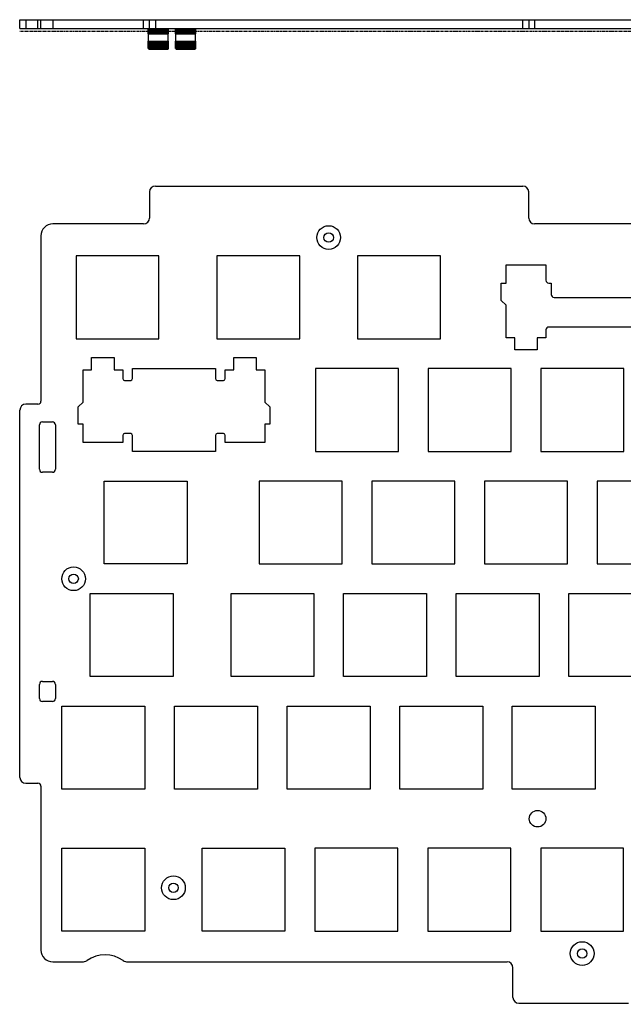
# Model space of a CAD drawing. Header units: inches. Extents: x -570 to -202, y 756 to 1133.
# Drawn here: x -570 to -467.9, y 755.7 to 921.8 of the extents above; entities that cross this region are included whole.
import ezdxf

# ---------------------------------------------------------------- set-up
doc = ezdxf.new("R2010")
doc.units = ezdxf.units.IN
doc.header["$LTSCALE"] = 1.21
doc.header["$MEASUREMENT"] = 0
doc.linetypes.add('CENTER', pattern=[0.6, 0.375, -0.075, 0.075, -0.075])
doc.layers.get('0').update_dxf_attribs({"linetype": 'CONTINUOUS'})

msp = doc.modelspace()

# ---------------------------------------------------------------- linework, layer by layer
at = {"color": 7, "linetype": 'Continuous'}
for p, q in [((-569.948, 920.279), (-569.948, 921.779)), ((-569.948, 921.779), (-251.268, 921.779)), ((-568.948, 921.779), (-568.948, 920.279)), ((-566.898, 920.279), (-566.898, 921.779)), ((-566.398, 920.279), (-566.398, 921.779)), ((-564.398, 921.779), (-564.398, 920.279)), ((-549.083, 920.279), (-549.083, 921.779)), ((-548.083, 920.279), (-548.083, 921.779)), ((-547.083, 921.779), (-547.083, 920.279)), ((-485.083, 920.279), (-485.083, 921.779)), ((-484.083, 921.779), (-484.083, 920.279)), ((-483.083, 921.779), (-483.083, 920.279)), ((-569.948, 920.279), (-251.268, 920.279)), ((-548.314, 919.379), (-548.314, 920.279)), ((-548.278, 919.379), (-548.278, 920.279)), ((-548.223, 916.929), (-548.223, 920.279)), ((-548.21, 920.279), (-548.21, 919.379)), ((-548.15, 919.379), (-548.15, 920.279)), ((-548.134, 920.279), (-548.134, 919.379)), ((-548.06, 919.379), (-548.06, 920.279)), ((-548.04, 920.279), (-548.04, 919.379)), ((-547.954, 919.379), (-547.954, 920.279)), ((-547.931, 920.279), (-547.931, 919.379)), ((-547.833, 919.379), (-547.833, 920.279)), ((-547.807, 920.279), (-547.807, 919.379)), ((-547.698, 919.379), (-547.698, 920.279)), ((-547.67, 920.279), (-547.67, 919.379)), ((-547.551, 919.379), (-547.551, 920.279)), ((-547.521, 920.279), (-547.521, 919.379)), ((-547.393, 919.379), (-547.393, 920.279)), ((-547.361, 920.279), (-547.361, 919.379)), ((-547.227, 919.379), (-547.227, 920.279)), ((-547.193, 920.279), (-547.193, 919.379)), ((-547.053, 919.379), (-547.053, 920.279)), ((-547.018, 920.279), (-547.018, 919.379)), ((-546.874, 919.379), (-546.874, 920.279)), ((-546.839, 920.279), (-546.839, 919.379)), ((-546.692, 919.379), (-546.692, 920.279)), ((-546.656, 920.279), (-546.656, 919.379)), ((-546.509, 919.379), (-546.509, 920.279)), ((-546.473, 920.279), (-546.473, 919.379)), ((-546.327, 919.379), (-546.327, 920.279)), ((-546.291, 920.279), (-546.291, 919.379)), ((-546.147, 919.379), (-546.147, 920.279)), ((-546.112, 920.279), (-546.112, 919.379)), ((-545.973, 919.379), (-545.973, 920.279)), ((-545.939, 920.279), (-545.939, 919.379)), ((-545.804, 919.379), (-545.804, 920.279)), ((-545.772, 920.279), (-545.772, 919.379)), ((-545.645, 919.379), (-545.645, 920.279)), ((-545.614, 920.279), (-545.614, 919.379)), ((-545.496, 919.379), (-545.496, 920.279)), ((-545.467, 920.279), (-545.467, 919.379)), ((-545.358, 919.379), (-545.358, 920.279)), ((-545.333, 920.279), (-545.333, 919.379)), ((-545.234, 919.379), (-545.234, 920.279)), ((-545.211, 920.279), (-545.211, 919.379)), ((-545.125, 919.379), (-545.125, 920.279)), ((-545.105, 920.279), (-545.105, 919.379)), ((-545.032, 919.379), (-545.032, 920.279)), ((-545.015, 920.279), (-545.015, 919.379)), ((-544.956, 919.379), (-544.956, 920.279)), ((-544.943, 916.929), (-544.943, 920.279)), ((-544.897, 919.379), (-544.897, 920.279)), ((-544.857, 919.379), (-544.857, 920.279)), ((-543.709, 919.379), (-543.709, 920.279)), ((-543.673, 919.379), (-543.673, 920.279)), ((-543.618, 916.929), (-543.618, 920.279)), ((-543.605, 920.279), (-543.605, 919.379)), ((-543.545, 919.379), (-543.545, 920.279)), ((-543.529, 920.279), (-543.529, 919.379)), ((-543.455, 919.379), (-543.455, 920.279)), ((-543.435, 920.279), (-543.435, 919.379)), ((-543.349, 919.379), (-543.349, 920.279)), ((-543.326, 920.279), (-543.326, 919.379)), ((-543.228, 919.379), (-543.228, 920.279)), ((-543.202, 920.279), (-543.202, 919.379)), ((-543.093, 919.379), (-543.093, 920.279)), ((-543.065, 920.279), (-543.065, 919.379)), ((-542.946, 919.379), (-542.946, 920.279)), ((-542.916, 920.279), (-542.916, 919.379)), ((-542.788, 919.379), (-542.788, 920.279)), ((-542.756, 920.279), (-542.756, 919.379)), ((-542.622, 919.379), (-542.622, 920.279)), ((-542.588, 920.279), (-542.588, 919.379)), ((-542.448, 919.379), (-542.448, 920.279)), ((-542.413, 920.279), (-542.413, 919.379)), ((-542.269, 919.379), (-542.269, 920.279)), ((-542.234, 920.279), (-542.234, 919.379)), ((-542.087, 919.379), (-542.087, 920.279)), ((-542.051, 920.279), (-542.051, 919.379)), ((-541.904, 919.379), (-541.904, 920.279)), ((-541.868, 920.279), (-541.868, 919.379)), ((-541.722, 919.379), (-541.722, 920.279)), ((-541.686, 920.279), (-541.686, 919.379)), ((-541.542, 919.379), (-541.542, 920.279)), ((-541.507, 920.279), (-541.507, 919.379)), ((-541.368, 919.379), (-541.368, 920.279)), ((-541.334, 920.279), (-541.334, 919.379)), ((-541.199, 919.379), (-541.199, 920.279)), ((-541.167, 920.279), (-541.167, 919.379)), ((-541.04, 919.379), (-541.04, 920.279)), ((-541.009, 920.279), (-541.009, 919.379)), ((-540.891, 919.379), (-540.891, 920.279)), ((-540.862, 920.279), (-540.862, 919.379)), ((-540.753, 919.379), (-540.753, 920.279)), ((-540.728, 920.279), (-540.728, 919.379)), ((-540.629, 919.379), (-540.629, 920.279)), ((-540.606, 920.279), (-540.606, 919.379)), ((-540.52, 919.379), (-540.52, 920.279)), ((-540.5, 920.279), (-540.5, 919.379)), ((-540.427, 919.379), (-540.427, 920.279)), ((-540.41, 920.279), (-540.41, 919.379)), ((-540.351, 919.379), (-540.351, 920.279)), ((-540.338, 916.929), (-540.338, 920.279)), ((-540.292, 919.379), (-540.292, 920.279)), ((-540.252, 919.379), (-540.252, 920.279)), ((-548.314, 919.379), (-548.308, 919.379)), ((-548.278, 919.379), (-544.897, 919.379)), ((-544.857, 919.379), (-544.852, 919.379)), ((-543.709, 919.379), (-543.703, 919.379)), ((-543.663, 919.379), (-543.482, 919.379)), ((-543.455, 919.379), (-540.292, 919.379)), ((-540.252, 919.379), (-540.247, 919.379)), ((-548.314, 916.929), (-548.314, 918.179)), ((-548.308, 918.179), (-548.314, 918.179)), ((-548.314, 916.929), (-548.308, 916.929)), ((-548.278, 916.929), (-548.278, 918.179)), ((-548.278, 918.179), (-545.015, 918.179)), ((-548.278, 916.929), (-548.268, 916.929)), ((-548.223, 916.929), (-548.21, 916.929)), ((-548.183, 916.779), (-548.217, 916.813)), ((-548.21, 918.179), (-548.21, 916.929)), ((-548.183, 916.779), (-544.983, 916.779)), ((-548.15, 916.929), (-548.15, 918.179)), ((-548.15, 916.929), (-548.134, 916.929)), ((-548.134, 918.179), (-548.134, 916.929)), ((-548.06, 916.929), (-548.06, 918.179)), ((-548.06, 916.929), (-548.04, 916.929)), ((-548.04, 918.179), (-548.04, 916.929)), ((-547.954, 916.929), (-547.954, 918.179)), ((-547.954, 916.929), (-547.931, 916.929)), ((-547.931, 918.179), (-547.931, 916.929)), ((-547.833, 916.929), (-547.833, 918.179)), ((-547.833, 916.929), (-547.807, 916.929)), ((-547.831, 916.904), (-547.833, 916.929)), ((-547.807, 918.179), (-547.807, 916.929)), ((-547.704, 916.854), (-547.698, 918.179)), ((-547.7, 916.904), (-547.698, 916.929)), ((-547.698, 916.929), (-547.67, 916.929)), ((-547.67, 918.179), (-547.67, 916.929)), ((-547.567, 916.929), (-547.567, 916.854)), ((-547.551, 916.929), (-547.551, 918.179)), ((-547.551, 916.929), (-547.521, 916.929)), ((-547.521, 918.179), (-547.521, 916.929)), ((-547.393, 916.929), (-547.393, 918.179)), ((-547.393, 916.929), (-547.361, 916.929)), ((-547.361, 918.179), (-547.361, 916.929)), ((-547.227, 916.929), (-547.227, 918.179)), ((-547.227, 916.929), (-547.193, 916.929)), ((-547.193, 918.179), (-547.193, 916.929)), ((-547.053, 916.929), (-547.053, 918.179)), ((-547.053, 916.929), (-547.018, 916.929)), ((-547.018, 918.179), (-547.018, 916.929)), ((-546.874, 916.929), (-546.874, 918.179)), ((-546.874, 916.929), (-546.839, 916.929)), ((-546.839, 918.179), (-546.839, 916.929)), ((-546.692, 916.929), (-546.692, 918.179)), ((-546.692, 916.929), (-546.656, 916.929)), ((-546.656, 918.179), (-546.656, 916.929)), ((-546.509, 916.929), (-546.509, 918.179)), ((-546.509, 916.929), (-546.473, 916.929)), ((-546.473, 918.179), (-546.473, 916.929)), ((-546.327, 916.929), (-546.327, 918.179)), ((-546.327, 916.929), (-546.291, 916.929)), ((-546.291, 918.179), (-546.291, 916.929)), ((-546.147, 916.929), (-546.147, 918.179)), ((-546.147, 916.929), (-546.112, 916.929)), ((-546.112, 918.179), (-546.112, 916.929)), ((-545.973, 916.929), (-545.973, 918.179)), ((-545.973, 916.929), (-545.939, 916.929)), ((-545.939, 918.179), (-545.939, 916.929)), ((-545.804, 916.929), (-545.804, 918.179)), ((-545.804, 916.929), (-545.772, 916.929)), ((-545.772, 918.179), (-545.772, 916.929)), ((-545.645, 916.929), (-545.645, 918.179)), ((-545.645, 916.929), (-545.614, 916.929)), ((-545.614, 918.179), (-545.614, 916.929)), ((-545.598, 916.929), (-545.598, 916.854)), ((-545.496, 916.929), (-545.496, 918.179)), ((-545.496, 916.929), (-545.467, 916.929)), ((-545.467, 918.179), (-545.462, 916.854)), ((-545.467, 916.929), (-545.464, 916.879)), ((-545.464, 916.879), (-545.462, 916.854)), ((-545.358, 916.929), (-545.358, 918.179)), ((-545.358, 916.929), (-545.333, 916.929)), ((-545.336, 916.879), (-545.338, 916.854)), ((-545.333, 916.929), (-545.336, 916.879)), ((-545.333, 918.179), (-545.333, 916.929)), ((-545.234, 916.929), (-545.234, 918.179)), ((-545.234, 916.929), (-545.211, 916.929)), ((-545.211, 918.179), (-545.211, 916.929)), ((-545.125, 916.929), (-545.125, 918.179)), ((-545.125, 916.929), (-545.105, 916.929)), ((-545.105, 918.179), (-545.105, 916.929)), ((-545.032, 916.929), (-545.032, 918.179)), ((-545.032, 916.929), (-545.015, 916.929)), ((-545.015, 918.179), (-545.015, 916.929)), ((-544.999, 918.179), (-544.897, 918.179)), ((-544.983, 916.779), (-544.949, 916.813)), ((-544.956, 916.929), (-544.956, 918.179)), ((-544.956, 916.929), (-544.943, 916.929)), ((-544.897, 916.929), (-544.897, 918.179)), ((-544.897, 916.929), (-544.888, 916.929)), ((-544.857, 916.929), (-544.857, 918.179)), ((-544.852, 918.179), (-544.857, 918.179)), ((-544.857, 916.929), (-544.852, 916.929)), ((-543.709, 916.929), (-543.709, 918.179)), ((-543.703, 918.179), (-543.709, 918.179)), ((-543.709, 916.929), (-543.703, 916.929)), ((-543.673, 916.929), (-543.673, 918.179)), ((-543.673, 918.179), (-540.292, 918.179)), ((-543.673, 916.929), (-543.663, 916.929)), ((-543.618, 916.929), (-543.605, 916.929)), ((-543.578, 916.779), (-543.612, 916.813)), ((-543.605, 918.179), (-543.605, 916.929)), ((-543.578, 916.779), (-540.378, 916.779)), ((-543.545, 916.929), (-543.545, 918.179)), ((-543.545, 916.929), (-543.529, 916.929)), ((-543.529, 918.179), (-543.529, 916.929)), ((-543.455, 916.929), (-543.455, 918.179)), ((-543.455, 916.929), (-543.435, 916.929)), ((-543.435, 918.179), (-543.435, 916.929)), ((-543.349, 916.929), (-543.349, 918.179)), ((-543.349, 916.929), (-543.326, 916.929)), ((-543.326, 918.179), (-543.326, 916.929)), ((-543.228, 916.929), (-543.228, 918.179)), ((-543.228, 916.929), (-543.202, 916.929)), ((-543.226, 916.904), (-543.228, 916.929)), ((-543.202, 918.179), (-543.202, 916.929)), ((-543.099, 916.854), (-543.093, 918.179)), ((-543.095, 916.904), (-543.093, 916.929)), ((-543.093, 916.929), (-543.065, 916.929)), ((-543.065, 918.179), (-543.065, 916.929)), ((-542.962, 916.929), (-542.962, 916.854)), ((-542.946, 916.929), (-542.946, 918.179)), ((-542.946, 916.929), (-542.916, 916.929)), ((-542.916, 918.179), (-542.916, 916.929)), ((-542.788, 916.929), (-542.788, 918.179)), ((-542.788, 916.929), (-542.756, 916.929)), ((-542.756, 918.179), (-542.756, 916.929)), ((-542.622, 916.929), (-542.622, 918.179)), ((-542.622, 916.929), (-542.588, 916.929)), ((-542.588, 918.179), (-542.588, 916.929)), ((-542.448, 916.929), (-542.448, 918.179)), ((-542.448, 916.929), (-542.413, 916.929)), ((-542.413, 918.179), (-542.413, 916.929)), ((-542.269, 916.929), (-542.269, 918.179)), ((-542.269, 916.929), (-542.234, 916.929)), ((-542.234, 918.179), (-542.234, 916.929)), ((-542.087, 916.929), (-542.087, 918.179)), ((-542.087, 916.929), (-542.051, 916.929)), ((-542.051, 918.179), (-542.051, 916.929)), ((-541.904, 916.929), (-541.904, 918.179)), ((-541.904, 916.929), (-541.868, 916.929)), ((-541.868, 918.179), (-541.868, 916.929)), ((-541.722, 916.929), (-541.722, 918.179)), ((-541.722, 916.929), (-541.686, 916.929)), ((-541.686, 918.179), (-541.686, 916.929)), ((-541.542, 916.929), (-541.542, 918.179)), ((-541.542, 916.929), (-541.507, 916.929)), ((-541.507, 918.179), (-541.507, 916.929)), ((-541.368, 916.929), (-541.368, 918.179)), ((-541.368, 916.929), (-541.334, 916.929)), ((-541.334, 918.179), (-541.334, 916.929)), ((-541.199, 916.929), (-541.199, 918.179)), ((-541.199, 916.929), (-541.167, 916.929)), ((-541.167, 918.179), (-541.167, 916.929)), ((-541.04, 916.929), (-541.04, 918.179)), ((-541.04, 916.929), (-541.009, 916.929)), ((-541.009, 918.179), (-541.009, 916.929)), ((-540.993, 916.929), (-540.993, 916.854)), ((-540.891, 916.929), (-540.891, 918.179)), ((-540.891, 916.929), (-540.862, 916.929)), ((-540.862, 918.179), (-540.857, 916.854)), ((-540.862, 916.929), (-540.859, 916.879)), ((-540.859, 916.879), (-540.857, 916.854)), ((-540.753, 916.929), (-540.753, 918.179)), ((-540.753, 916.929), (-540.728, 916.929)), ((-540.731, 916.879), (-540.733, 916.854)), ((-540.728, 916.929), (-540.731, 916.879)), ((-540.728, 918.179), (-540.728, 916.929)), ((-540.629, 916.929), (-540.629, 918.179)), ((-540.629, 916.929), (-540.606, 916.929)), ((-540.606, 918.179), (-540.606, 916.929)), ((-540.52, 916.929), (-540.52, 918.179)), ((-540.52, 916.929), (-540.5, 916.929)), ((-540.5, 918.179), (-540.5, 916.929)), ((-540.427, 916.929), (-540.427, 918.179)), ((-540.427, 916.929), (-540.41, 916.929)), ((-540.41, 918.179), (-540.41, 916.929)), ((-540.378, 916.779), (-540.344, 916.813)), ((-540.351, 916.929), (-540.351, 918.179)), ((-540.351, 916.929), (-540.338, 916.929)), ((-540.292, 916.929), (-540.292, 918.179)), ((-540.292, 916.929), (-540.283, 916.929)), ((-540.252, 916.929), (-540.252, 918.179)), ((-540.247, 918.179), (-540.252, 918.179)), ((-540.252, 916.929), (-540.247, 916.929)), ((-547.083, 893.695), (-485.083, 893.695)), ((-548.083, 892.695), (-548.083, 888.295)), ((-484.083, 888.295), (-484.083, 892.695)), ((-549.083, 887.295), (-564.398, 887.295)), ((-443.583, 887.295), (-483.083, 887.295)), ((-566.398, 885.295), (-566.398, 857.373)), ((-560.478, 881.895), (-560.478, 867.895)), ((-546.478, 881.895), (-560.478, 881.895)), ((-546.478, 867.895), (-546.478, 881.895)), ((-536.713, 881.895), (-536.713, 867.895)), ((-522.713, 881.895), (-536.713, 881.895)), ((-522.713, 867.895), (-522.713, 881.895)), ((-512.948, 881.895), (-512.948, 867.895)), ((-498.948, 881.895), (-512.948, 881.895)), ((-498.948, 867.895), (-498.948, 881.895)), ((-487.893, 877.295), (-487.893, 880.395)), ((-487.893, 880.395), (-481.193, 880.395)), ((-481.193, 880.395), (-481.193, 877.795)), ((-488.718, 874.395), (-488.718, 877.295)), ((-488.718, 877.295), (-487.893, 877.295)), ((-480.693, 877.295), (-480.293, 877.295)), ((-480.293, 877.295), (-480.293, 875.395)), ((-488.718, 874.395), (-487.893, 873.57)), ((-487.893, 868.095), (-487.893, 873.57)), ((-479.793, 874.895), (-442.043, 874.895)), ((-481.193, 869.395), (-481.193, 868.095)), ((-442.043, 869.895), (-480.693, 869.895)), ((-560.478, 867.895), (-546.478, 867.895)), ((-536.713, 867.895), (-522.713, 867.895)), ((-512.948, 867.895), (-498.948, 867.895)), ((-486.443, 868.095), (-487.893, 868.095)), ((-486.443, 866.045), (-486.443, 868.095)), ((-482.643, 868.095), (-482.643, 866.045)), ((-481.193, 868.095), (-482.643, 868.095)), ((-482.643, 866.045), (-486.443, 866.045)), ((-557.848, 862.695), (-557.848, 864.745)), ((-557.848, 864.745), (-554.048, 864.745)), ((-554.048, 864.745), (-554.048, 862.695)), ((-533.848, 862.695), (-533.848, 864.745)), ((-533.848, 864.745), (-530.048, 864.745)), ((-530.048, 864.745), (-530.048, 862.695)), ((-559.298, 857.22), (-559.298, 862.695)), ((-559.298, 862.695), (-557.848, 862.695)), ((-554.048, 862.695), (-552.598, 862.695)), ((-552.598, 862.695), (-552.598, 861.195)), ((-550.948, 861.195), (-550.948, 862.895)), ((-550.948, 862.895), (-536.948, 862.895)), ((-536.948, 862.895), (-536.948, 861.195)), ((-535.298, 861.195), (-535.298, 862.695)), ((-535.298, 862.695), (-533.848, 862.695)), ((-530.048, 862.695), (-528.598, 862.695)), ((-528.598, 862.695), (-528.598, 857.22)), ((-520.043, 862.895), (-520.043, 848.895)), ((-506.043, 862.895), (-520.043, 862.895)), ((-506.043, 848.895), (-506.043, 862.895)), ((-501.043, 862.895), (-501.043, 848.895)), ((-487.043, 862.895), (-501.043, 862.895)), ((-487.043, 848.895), (-487.043, 862.895)), ((-482.043, 862.895), (-482.043, 848.895)), ((-468.043, 862.895), (-482.043, 862.895)), ((-468.043, 848.895), (-468.043, 862.895)), ((-552.298, 860.895), (-551.248, 860.895)), ((-536.648, 860.895), (-535.598, 860.895)), ((-566.898, 856.873), (-568.948, 856.873)), ((-559.298, 857.22), (-560.123, 856.395)), ((-527.773, 856.395), (-528.598, 857.22)), ((-569.948, 793.873), (-569.948, 855.873)), ((-560.123, 853.495), (-560.123, 856.395)), ((-527.773, 856.395), (-527.773, 853.495)), ((-566.148, 853.873), (-564.448, 853.873)), ((-566.648, 845.873), (-566.648, 853.373)), ((-563.948, 853.373), (-563.948, 845.873)), ((-559.298, 853.495), (-560.123, 853.495)), ((-559.298, 850.395), (-559.298, 853.495)), ((-551.248, 851.895), (-552.298, 851.895)), ((-535.598, 851.895), (-536.648, 851.895)), ((-528.598, 853.495), (-528.598, 850.395)), ((-527.773, 853.495), (-528.598, 853.495)), ((-552.598, 850.395), (-559.298, 850.395)), ((-552.598, 851.595), (-552.598, 850.395)), ((-550.948, 848.895), (-550.948, 851.595)), ((-536.948, 851.595), (-536.948, 848.895)), ((-535.298, 850.395), (-535.298, 851.595)), ((-528.598, 850.395), (-535.298, 850.395)), ((-536.948, 848.895), (-550.948, 848.895)), ((-520.043, 848.895), (-506.043, 848.895)), ((-501.043, 848.895), (-487.043, 848.895)), ((-482.043, 848.895), (-468.043, 848.895)), ((-564.448, 845.373), (-566.148, 845.373)), ((-555.703, 829.895), (-555.703, 843.895)), ((-555.703, 843.895), (-541.703, 843.895)), ((-541.703, 843.895), (-541.703, 829.895)), ((-529.553, 843.895), (-529.553, 829.895)), ((-515.553, 843.895), (-529.553, 843.895)), ((-515.553, 829.895), (-515.553, 843.895)), ((-510.553, 843.895), (-510.553, 829.895)), ((-496.553, 843.895), (-510.553, 843.895)), ((-496.553, 829.895), (-496.553, 843.895)), ((-491.553, 843.895), (-491.553, 829.895)), ((-477.553, 843.895), (-491.553, 843.895)), ((-477.553, 829.895), (-477.553, 843.895)), ((-472.553, 843.895), (-472.553, 829.895)), ((-458.553, 843.895), (-472.553, 843.895)), ((-541.703, 829.895), (-555.703, 829.895)), ((-529.553, 829.895), (-515.553, 829.895)), ((-510.553, 829.895), (-496.553, 829.895)), ((-491.553, 829.895), (-477.553, 829.895)), ((-472.553, 829.895), (-458.553, 829.895)), ((-558.083, 810.895), (-558.083, 824.895)), ((-558.083, 824.895), (-544.083, 824.895)), ((-544.083, 824.895), (-544.083, 810.895)), ((-534.318, 810.895), (-534.318, 824.895)), ((-534.318, 824.895), (-520.318, 824.895)), ((-520.318, 824.895), (-520.318, 810.895)), ((-515.318, 810.895), (-515.318, 824.895)), ((-515.318, 824.895), (-501.318, 824.895)), ((-501.318, 824.895), (-501.318, 810.895)), ((-496.318, 810.895), (-496.318, 824.895)), ((-496.318, 824.895), (-482.318, 824.895)), ((-482.318, 824.895), (-482.318, 810.895)), ((-477.318, 810.895), (-477.318, 824.895)), ((-477.318, 824.895), (-463.318, 824.895)), ((-544.083, 810.895), (-558.083, 810.895)), ((-520.318, 810.895), (-534.318, 810.895)), ((-501.318, 810.895), (-515.318, 810.895)), ((-482.318, 810.895), (-496.318, 810.895)), ((-463.318, 810.895), (-477.318, 810.895)), ((-566.648, 807.173), (-566.648, 809.573)), ((-566.148, 810.073), (-564.448, 810.073)), ((-563.948, 809.573), (-563.948, 807.173)), ((-564.448, 806.673), (-566.148, 806.673)), ((-562.848, 791.895), (-562.848, 805.895)), ((-562.848, 805.895), (-548.848, 805.895)), ((-548.848, 805.895), (-548.848, 791.895)), ((-543.848, 791.895), (-543.848, 805.895)), ((-543.848, 805.895), (-529.848, 805.895)), ((-529.848, 805.895), (-529.848, 791.895)), ((-524.848, 791.895), (-524.848, 805.895)), ((-524.848, 805.895), (-510.848, 805.895)), ((-510.848, 805.895), (-510.848, 791.895)), ((-505.848, 791.895), (-505.848, 805.895)), ((-505.848, 805.895), (-491.848, 805.895)), ((-491.848, 805.895), (-491.848, 791.895)), ((-486.848, 791.895), (-486.848, 805.895)), ((-486.848, 805.895), (-472.848, 805.895)), ((-472.848, 805.895), (-472.848, 791.895)), ((-568.948, 792.873), (-566.898, 792.873)), ((-566.398, 792.373), (-566.398, 764.728)), ((-548.848, 791.895), (-562.848, 791.895)), ((-529.848, 791.895), (-543.848, 791.895)), ((-510.848, 791.895), (-524.848, 791.895)), ((-491.848, 791.895), (-505.848, 791.895)), ((-472.848, 791.895), (-486.848, 791.895)), ((-562.848, 767.895), (-562.848, 781.895)), ((-562.848, 781.895), (-548.848, 781.895)), ((-548.848, 781.895), (-548.848, 767.895)), ((-539.21, 767.895), (-539.21, 781.895)), ((-539.21, 781.895), (-525.21, 781.895)), ((-525.21, 781.895), (-525.21, 767.895)), ((-520.16, 781.895), (-520.16, 767.895)), ((-506.16, 781.895), (-520.16, 781.895)), ((-506.16, 767.895), (-506.16, 781.895)), ((-501.11, 781.895), (-501.11, 767.895)), ((-487.11, 781.895), (-501.11, 781.895)), ((-487.11, 767.895), (-487.11, 781.895)), ((-482.06, 781.895), (-482.06, 767.895)), ((-468.06, 781.895), (-482.06, 781.895)), ((-468.06, 767.895), (-468.06, 781.895)), ((-548.848, 767.895), (-562.848, 767.895)), ((-525.21, 767.895), (-539.21, 767.895)), ((-520.16, 767.895), (-506.16, 767.895)), ((-501.11, 767.895), (-487.11, 767.895)), ((-482.06, 767.895), (-468.06, 767.895)), ((-564.398, 762.728), (-559.453, 762.728)), ((-551.713, 762.728), (-487.733, 762.728)), ((-486.733, 756.728), (-486.733, 761.728)), ((-485.733, 755.728), (-467.233, 755.728))]:
    msp.add_line(p, q, dxfattribs=at)
at = {"color": 1, "linetype": 'CENTER'}
msp.add_line((-251.268, 919.779), (-569.986, 919.779), dxfattribs=at)
at = {"color": 7, "linetype": 'Continuous'}
for centre, radius in [((-517.838, 884.995), 2), ((-517.838, 884.995), 0.8), ((-560.883, 827.395), 2), ((-560.883, 827.395), 0.8), ((-482.583, 786.895), 1.4), ((-544.03, 775.228), 2), ((-544.03, 775.228), 0.8), ((-475.06, 764.128), 2), ((-475.06, 764.128), 0.8)]:
    msp.add_circle(centre, radius, dxfattribs=at)
for centre, radius, start, end in [((-675.308, 920.073), 127.741, 359.88274, 0.09239), ((-670.703, 920.073), 127.741, 359.88274, 0.09239), ((-544.27, 920.386), 5.32, 220.52309, 220.88094), ((-544.105, 920.016), 5.19, 216.49244, 216.83915), ((-544.297, 921.734), 6.233, 230.42801, 231.15793), ((-543.765, 919.678), 5.238, 211.65928, 211.98358), ((-544.196, 922.018), 6.481, 231.73513, 232.45748), ((-544.204, 919.403), 4.719, 211.97674, 212.6925), ((-544.625, 921.328), 5.712, 231.16249, 231.56099), ((-543.097, 919.389), 5.62, 205.95453, 206.24049), ((-544.522, 921.595), 5.947, 232.46193, 232.85593), ((-543.619, 919.131), 5.038, 206.23413, 206.86745), ((-544.083, 922.242), 6.681, 232.68019, 233.39614), ((-544.408, 921.805), 6.136, 233.40049, 233.79076), ((-541.714, 919.16), 6.726, 199.3685, 199.5961), ((-542.143, 919.007), 6.271, 199.59742, 199.84009), ((-542.636, 918.83), 5.748, 199.83782, 200.10092), ((-543.963, 922.398), 6.821, 233.29386, 234.00524), ((-544.288, 921.951), 6.269, 234.00953, 234.39715), ((-538.201, 919.002), 9.971, 191.99551, 192.14352), ((-539.291, 918.766), 8.856, 192.13992, 192.46976), ((-543.708, 922.657), 7.117, 233.59975, 233.94292), ((-543.964, 922.307), 6.683, 233.9463, 234.31215), ((-544.165, 922.026), 6.337, 234.30914, 234.6954), ((-523.011, 918.69), 24.884, 184.11623, 184.23122), ((-543.584, 922.657), 7.117, 233.59975, 233.94292), ((-543.84, 922.307), 6.683, 233.9463, 234.31215), ((-544.041, 922.026), 6.337, 234.30914, 234.6954), ((-572.52, 918.69), 24.884, 355.76878, 355.88377), ((-543.461, 922.576), 7.043, 233.29776, 233.64206), ((-543.716, 922.229), 6.612, 233.64545, 234.01254), ((-543.918, 921.951), 6.269, 234.00953, 234.39715), ((-556.214, 918.766), 8.856, 347.53024, 347.86008), ((-557.304, 919.002), 9.971, 347.85648, 348.00449), ((-543.338, 922.417), 6.9, 232.68416, 233.03061), ((-543.697, 921.938), 6.301, 233.0274, 233.78716), ((-553.266, 918.992), 6.225, 339.91084, 340.64421), ((-543.463, 921.869), 6.293, 231.72581, 232.84215), ((-551.92, 919.212), 5.219, 333.14142, 334.0607), ((-543.338, 921.592), 6.049, 230.41844, 231.54683), ((-551.208, 919.49), 4.881, 327.31708, 328.35712), ((-543.207, 921.268), 5.775, 228.70613, 229.8468), ((-550.776, 919.814), 4.852, 322.41478, 323.52426), ((-543.063, 920.912), 5.488, 226.53264, 227.68307), ((-550.371, 920.069), 4.836, 318.34081, 319.12591), ((-550.737, 920.386), 5.32, 319.11906, 319.47691), ((-542.894, 920.541), 5.215, 223.82742, 224.9808), ((-550.163, 920.433), 5.062, 315.00945, 315.80115), ((-550.512, 920.773), 5.55, 315.79451, 316.1562), ((-542.552, 920.28), 5.158, 220.51713, 221.25464), ((-542.913, 919.964), 4.678, 221.2598, 221.66523), ((-549.997, 920.798), 5.332, 312.30749, 313.09669), ((-550.336, 921.161), 5.829, 313.09028, 313.45152), ((-542.251, 919.917), 5.025, 216.48641, 217.20163), ((-542.639, 919.623), 4.538, 217.20684, 217.60111), ((-549.958, 921.268), 5.775, 310.15284, 311.29352), ((-541.957, 919.49), 4.881, 211.64256, 212.68259), ((-549.827, 921.592), 6.049, 308.45281, 309.58121), ((-541.245, 919.212), 5.219, 205.93902, 206.85829), ((-549.702, 921.869), 6.293, 307.1575, 308.27385), ((-539.899, 918.992), 6.225, 199.35556, 200.08893), ((-549.58, 922.089), 6.489, 306.2224, 307.32861), ((-536.613, 918.84), 9.202, 191.98677, 192.46463), ((-549.457, 922.241), 6.626, 305.61583, 306.71482), ((-549.333, 922.319), 6.697, 305.31749, 306.41274), ((-549.107, 922.176), 6.522, 305.30953, 306.05974), ((-549.434, 922.626), 7.078, 306.05414, 306.3992), ((-548.984, 922.1), 6.452, 305.60782, 306.36063), ((-553.526, 918.69), 8.499, 347.52706, 347.69828), ((-554.596, 918.923), 9.594, 347.70093, 348.00757), ((-549.311, 922.545), 7.004, 306.35499, 306.70118), ((-548.864, 921.951), 6.317, 306.21428, 306.97214), ((-550.546, 918.836), 5.765, 339.89875, 340.16105), ((-551.219, 919.078), 6.481, 340.16498, 340.63605), ((-549.191, 922.387), 6.862, 306.96642, 307.31478), ((-548.751, 921.736), 6.124, 307.14921, 307.91417), ((-549.378, 919.046), 4.849, 333.12693, 333.45502), ((-549.892, 919.303), 5.424, 333.45974, 334.05094), ((-548.649, 921.463), 5.885, 308.4443, 309.21774), ((-548.819, 919.313), 4.551, 327.30146, 327.67182), ((-549.079, 922.158), 6.659, 307.90833, 308.25973), ((-549.253, 919.586), 5.063, 327.67693, 328.34663), ((-548.978, 921.868), 6.407, 309.21174, 309.56672), ((-548.928, 919.917), 5.025, 322.79837, 323.51359), ((-548.773, 920.28), 5.158, 318.74536, 319.48287), ((-539.665, 920.386), 5.32, 220.52309, 220.88094), ((-539.501, 920.016), 5.19, 216.49244, 216.83915), ((-539.692, 921.734), 6.233, 230.42801, 231.15793), ((-539.16, 919.678), 5.238, 211.65928, 211.98358), ((-539.591, 922.018), 6.481, 231.73513, 232.45748), ((-539.599, 919.403), 4.719, 211.97674, 212.6925), ((-540.02, 921.328), 5.712, 231.16249, 231.56099), ((-538.492, 919.389), 5.62, 205.95453, 206.24049), ((-539.917, 921.595), 5.947, 232.46193, 232.85593), ((-539.014, 919.131), 5.038, 206.23413, 206.86745), ((-539.478, 922.242), 6.681, 232.68019, 233.39614), ((-539.803, 921.805), 6.136, 233.40049, 233.79076), ((-537.109, 919.16), 6.726, 199.3685, 199.5961), ((-537.538, 919.007), 6.271, 199.59742, 199.84009), ((-538.031, 918.83), 5.748, 199.83782, 200.10092), ((-539.358, 922.398), 6.821, 233.29386, 234.00524), ((-539.683, 921.951), 6.269, 234.00953, 234.39715), ((-533.596, 919.002), 9.971, 191.99551, 192.14352), ((-534.686, 918.766), 8.856, 192.13992, 192.46976), ((-539.103, 922.657), 7.117, 233.59975, 233.94292), ((-539.359, 922.307), 6.683, 233.9463, 234.31215), ((-539.56, 922.026), 6.337, 234.30914, 234.6954), ((-518.406, 918.69), 24.884, 184.11623, 184.23122), ((-538.979, 922.657), 7.117, 233.59975, 233.94292), ((-539.235, 922.307), 6.683, 233.9463, 234.31215), ((-539.436, 922.026), 6.337, 234.30914, 234.6954), ((-567.915, 918.69), 24.884, 355.76878, 355.88377), ((-538.856, 922.576), 7.043, 233.29776, 233.64206), ((-539.111, 922.229), 6.612, 233.64545, 234.01254), ((-539.313, 921.951), 6.269, 234.00953, 234.39715), ((-551.609, 918.766), 8.856, 347.53024, 347.86008), ((-552.7, 919.002), 9.971, 347.85648, 348.00449), ((-538.733, 922.417), 6.9, 232.68416, 233.03061), ((-539.093, 921.938), 6.301, 233.0274, 233.78716), ((-548.661, 918.992), 6.225, 339.91084, 340.64421), ((-538.858, 921.869), 6.293, 231.72581, 232.84215), ((-547.315, 919.212), 5.219, 333.14142, 334.0607), ((-538.733, 921.592), 6.049, 230.41844, 231.54683), ((-546.603, 919.49), 4.881, 327.31708, 328.35712), ((-538.602, 921.268), 5.775, 228.70613, 229.8468), ((-546.171, 919.814), 4.852, 322.41478, 323.52426), ((-538.458, 920.912), 5.488, 226.53264, 227.68307), ((-545.766, 920.069), 4.836, 318.34081, 319.12591), ((-546.132, 920.386), 5.32, 319.11906, 319.47691), ((-538.289, 920.541), 5.215, 223.82742, 224.9808), ((-545.558, 920.433), 5.062, 315.00945, 315.80115), ((-545.907, 920.773), 5.55, 315.79451, 316.1562), ((-537.947, 920.28), 5.158, 220.51713, 221.25464), ((-538.308, 919.964), 4.678, 221.2598, 221.66523), ((-545.392, 920.798), 5.332, 312.30749, 313.09669), ((-545.731, 921.161), 5.829, 313.09028, 313.45152), ((-537.646, 919.917), 5.025, 216.48641, 217.20163), ((-538.034, 919.623), 4.538, 217.20684, 217.60111), ((-545.353, 921.268), 5.775, 310.15284, 311.29352), ((-537.352, 919.49), 4.881, 211.64256, 212.68259), ((-545.222, 921.592), 6.049, 308.45281, 309.58121), ((-536.64, 919.212), 5.219, 205.93902, 206.85829), ((-545.097, 921.869), 6.293, 307.1575, 308.27385), ((-535.294, 918.992), 6.225, 199.35556, 200.08893), ((-544.975, 922.089), 6.489, 306.2224, 307.32861), ((-532.008, 918.84), 9.202, 191.98677, 192.46463), ((-544.852, 922.241), 6.626, 305.61583, 306.71482), ((-544.728, 922.319), 6.697, 305.31749, 306.41274), ((-544.502, 922.176), 6.522, 305.30953, 306.05974), ((-544.829, 922.626), 7.078, 306.05414, 306.3992), ((-544.379, 922.1), 6.452, 305.60782, 306.36063), ((-548.921, 918.69), 8.499, 347.52706, 347.69828), ((-549.991, 918.923), 9.594, 347.70093, 348.00757), ((-544.706, 922.545), 7.004, 306.35499, 306.70118), ((-544.259, 921.951), 6.317, 306.21428, 306.97214), ((-545.941, 918.836), 5.765, 339.89875, 340.16105), ((-546.614, 919.078), 6.481, 340.16498, 340.63605), ((-544.586, 922.387), 6.862, 306.96642, 307.31478), ((-544.146, 921.736), 6.124, 307.14921, 307.91417), ((-544.773, 919.046), 4.849, 333.12693, 333.45502), ((-545.287, 919.303), 5.424, 333.45974, 334.05094), ((-544.044, 921.463), 5.885, 308.4443, 309.21774), ((-544.214, 919.313), 4.551, 327.30146, 327.67182), ((-544.474, 922.158), 6.659, 307.90833, 308.25973), ((-544.648, 919.586), 5.063, 327.67693, 328.34663), ((-544.373, 921.868), 6.407, 309.21174, 309.56672), ((-544.323, 919.917), 5.025, 322.79837, 323.51359), ((-544.168, 920.28), 5.158, 318.74536, 319.48287), ((-547.083, 892.695), 1, 90, 180), ((-485.083, 892.695), 1, 0, 90), ((-564.398, 885.295), 2, 90, 180), ((-549.083, 888.295), 1, 270, 0), ((-483.083, 888.295), 1, 180, 270), ((-480.693, 877.795), 0.5, 180, 270), ((-479.793, 875.395), 0.5, 180, 270), ((-480.693, 869.395), 0.5, 90, 180), ((-552.298, 861.195), 0.3, 180, 270), ((-551.248, 861.195), 0.3, 270, 360), ((-536.648, 861.195), 0.3, 180, 270), ((-535.598, 861.195), 0.3, 270, 360), ((-568.948, 855.873), 1, 90, 180), ((-566.898, 857.373), 0.5, 270, 0), ((-566.148, 853.373), 0.5, 90, 180), ((-564.448, 853.373), 0.5, 0, 90), ((-552.298, 851.595), 0.3, 90, 180), ((-551.248, 851.595), 0.3, 0, 90), ((-536.648, 851.595), 0.3, 90, 180), ((-535.598, 851.595), 0.3, 0, 90), ((-566.148, 845.873), 0.5, 180, 270), ((-564.448, 845.873), 0.5, 270, 0), ((-566.148, 809.573), 0.5, 90, 180), ((-564.448, 809.573), 0.5, 0, 90), ((-566.148, 807.173), 0.5, 180, 270), ((-564.448, 807.173), 0.5, 270, 0), ((-568.948, 793.873), 1, 180, 270), ((-566.898, 792.373), 0.5, 0, 90), ((-564.398, 764.728), 2, 180, 270), ((-555.583, 758.395), 5.5, 56.43618, 123.56382), ((-559.453, 764.228), 1.5, 270, 303.56382), ((-551.713, 764.228), 1.5, 236.43618, 270), ((-487.733, 761.728), 1, 0, 90), ((-485.733, 756.728), 1, 180, 270)]:
    msp.add_arc(centre, radius, start, end, dxfattribs=at)
for points in [[(-547.423, 919.379), (-547.423, 919.679), (-547.42, 919.979), (-547.42, 920.279)], [(-547.268, 919.379), (-547.268, 919.679), (-547.264, 919.979), (-547.264, 920.279)], [(-545.599, 919.812), (-545.596, 919.968), (-545.598, 920.123), (-545.598, 920.279)], [(-542.818, 919.379), (-542.818, 919.679), (-542.815, 919.979), (-542.815, 920.279)], [(-542.663, 919.379), (-542.663, 919.679), (-542.659, 919.979), (-542.659, 920.279)], [(-540.994, 919.812), (-540.991, 919.968), (-540.993, 920.123), (-540.993, 920.279)], [(-547.569, 919.379), (-547.569, 919.523), (-547.568, 919.668), (-547.567, 919.812)], [(-545.609, 919.379), (-545.609, 919.523), (-545.602, 919.668), (-545.599, 919.812)], [(-542.964, 919.379), (-542.964, 919.523), (-542.963, 919.668), (-542.962, 919.812)], [(-541.004, 919.379), (-541.004, 919.523), (-540.997, 919.668), (-540.994, 919.812)], [(-547.567, 917.747), (-547.572, 917.474), (-547.567, 917.202), (-547.567, 916.929)], [(-547.557, 918.179), (-547.557, 918.035), (-547.564, 917.891), (-547.567, 917.747)], [(-545.743, 918.179), (-545.743, 917.738), (-545.745, 917.296), (-545.745, 916.854)], [(-545.598, 917.747), (-545.599, 917.474), (-545.598, 917.202), (-545.598, 916.929)], [(-545.596, 918.179), (-545.596, 918.035), (-545.598, 917.891), (-545.598, 917.747)], [(-542.962, 917.747), (-542.967, 917.474), (-542.962, 917.202), (-542.962, 916.929)], [(-542.952, 918.179), (-542.952, 918.035), (-542.959, 917.891), (-542.962, 917.747)], [(-541.138, 918.179), (-541.138, 917.738), (-541.14, 917.296), (-541.14, 916.854)], [(-540.993, 917.747), (-540.994, 917.474), (-540.993, 917.202), (-540.993, 916.929)], [(-540.991, 918.179), (-540.991, 918.035), (-540.993, 917.891), (-540.993, 917.747)]]:
    msp.add_open_spline(points, degree=3, dxfattribs=at)
for points, knots in [([(-547.105, 919.379), (-547.105, 919.529), (-547.098, 919.829), (-547.1, 920.129), (-547.1, 920.279)], [0, 0, 0, 0, 0.4999433, 1, 1, 1, 1]), ([(-546.937, 919.379), (-546.937, 919.529), (-546.928, 919.829), (-546.931, 920.129), (-546.931, 920.279)], [0, 0, 0, 0, 0.4999494, 1, 1, 1, 1]), ([(-546.765, 919.379), (-546.765, 919.529), (-546.755, 919.829), (-546.757, 920.129), (-546.758, 920.279)], [0, 0, 0, 0, 0.4999562, 1, 1, 1, 1]), ([(-546.59, 919.379), (-546.59, 919.529), (-546.579, 919.829), (-546.582, 920.129), (-546.583, 920.279)], [0, 0, 0, 0, 0.4999629, 1, 1, 1, 1]), ([(-546.417, 919.379), (-546.417, 919.529), (-546.404, 919.829), (-546.407, 920.129), (-546.408, 920.279)], [0, 0, 0, 0, 0.4999626, 1, 1, 1, 1]), ([(-546.243, 919.379), (-546.243, 919.529), (-546.231, 919.829), (-546.234, 920.129), (-546.234, 920.279)], [0, 0, 0, 0, 0.4999768, 1, 1, 1, 1]), ([(-546.076, 919.379), (-546.076, 919.529), (-546.061, 919.829), (-546.065, 920.129), (-546.065, 920.279)], [0, 0, 0, 0, 0.4999788, 1, 1, 1, 1]), ([(-545.911, 919.379), (-545.911, 919.529), (-545.897, 919.829), (-545.901, 920.129), (-545.901, 920.279)], [0, 0, 0, 0, 0.4999883, 1, 1, 1, 1]), ([(-545.757, 919.379), (-545.757, 919.529), (-545.74, 919.829), (-545.745, 920.129), (-545.745, 920.279)], [0, 0, 0, 0, 0.4999906, 1, 1, 1, 1]), ([(-542.5, 919.379), (-542.5, 919.529), (-542.493, 919.829), (-542.495, 920.129), (-542.495, 920.279)], [0, 0, 0, 0, 0.4999433, 1, 1, 1, 1]), ([(-542.332, 919.379), (-542.332, 919.529), (-542.323, 919.829), (-542.326, 920.129), (-542.326, 920.279)], [0, 0, 0, 0, 0.4999494, 1, 1, 1, 1]), ([(-542.16, 919.379), (-542.16, 919.529), (-542.15, 919.829), (-542.152, 920.129), (-542.153, 920.279)], [0, 0, 0, 0, 0.4999562, 1, 1, 1, 1]), ([(-541.985, 919.379), (-541.985, 919.529), (-541.974, 919.829), (-541.977, 920.129), (-541.978, 920.279)], [0, 0, 0, 0, 0.4999629, 1, 1, 1, 1]), ([(-541.812, 919.379), (-541.812, 919.529), (-541.799, 919.829), (-541.802, 920.129), (-541.803, 920.279)], [0, 0, 0, 0, 0.4999626, 1, 1, 1, 1]), ([(-541.639, 919.379), (-541.639, 919.529), (-541.626, 919.829), (-541.629, 920.129), (-541.629, 920.279)], [0, 0, 0, 0, 0.4999768, 1, 1, 1, 1]), ([(-541.471, 919.379), (-541.471, 919.529), (-541.456, 919.829), (-541.46, 920.129), (-541.46, 920.279)], [0, 0, 0, 0, 0.4999788, 1, 1, 1, 1]), ([(-541.306, 919.379), (-541.306, 919.529), (-541.292, 919.829), (-541.296, 920.129), (-541.296, 920.279)], [0, 0, 0, 0, 0.4999883, 1, 1, 1, 1]), ([(-541.152, 919.379), (-541.152, 919.529), (-541.135, 919.829), (-541.14, 920.129), (-541.14, 920.279)], [0, 0, 0, 0, 0.4999906, 1, 1, 1, 1]), ([(-547.41, 918.179), (-547.41, 918.069), (-547.419, 917.848), (-547.423, 917.406), (-547.42, 917.075), (-547.42, 916.854)], [0, 0, 0, 0, 0.2499962, 0.499981, 1, 1, 1, 1]), ([(-547.254, 918.179), (-547.254, 918.069), (-547.263, 917.848), (-547.267, 917.406), (-547.264, 917.075), (-547.264, 916.854)], [0, 0, 0, 0, 0.2499933, 0.4999782, 1, 1, 1, 1]), ([(-547.091, 918.179), (-547.091, 918.069), (-547.1, 917.848), (-547.103, 917.406), (-547.1, 917.075), (-547.1, 916.854)], [0, 0, 0, 0, 0.2499895, 0.4999745, 1, 1, 1, 1]), ([(-546.922, 918.179), (-546.922, 918.069), (-546.93, 917.848), (-546.933, 917.406), (-546.931, 917.075), (-546.931, 916.854)], [0, 0, 0, 0, 0.2499851, 0.4999704, 1, 1, 1, 1]), ([(-546.749, 918.179), (-546.749, 918.069), (-546.757, 917.848), (-546.76, 917.406), (-546.758, 917.075), (-546.758, 916.854)], [0, 0, 0, 0, 0.2499804, 0.4999662, 1, 1, 1, 1]), ([(-546.575, 918.179), (-546.575, 918.069), (-546.582, 917.848), (-546.585, 917.406), (-546.583, 917.075), (-546.583, 916.854)], [0, 0, 0, 0, 0.2499756, 0.4999618, 1, 1, 1, 1]), ([(-546.401, 918.179), (-546.401, 917.958), (-546.412, 917.517), (-546.408, 917.075), (-546.408, 916.854)], [0, 0, 0, 0, 0.4999588, 1, 1, 1, 1]), ([(-546.229, 918.179), (-546.229, 917.958), (-546.239, 917.517), (-546.234, 917.075), (-546.234, 916.854)], [0, 0, 0, 0, 0.4999521, 1, 1, 1, 1]), ([(-546.06, 918.179), (-546.06, 917.958), (-546.069, 917.517), (-546.065, 917.075), (-546.065, 916.854)], [0, 0, 0, 0, 0.4999521, 1, 1, 1, 1]), ([(-545.898, 918.179), (-545.898, 917.958), (-545.904, 917.517), (-545.901, 917.075), (-545.901, 916.854)], [0, 0, 0, 0, 0.4999449, 1, 1, 1, 1]), ([(-542.805, 918.179), (-542.805, 918.069), (-542.814, 917.848), (-542.818, 917.406), (-542.815, 917.075), (-542.815, 916.854)], [0, 0, 0, 0, 0.2499962, 0.499981, 1, 1, 1, 1]), ([(-542.649, 918.179), (-542.649, 918.069), (-542.658, 917.848), (-542.662, 917.406), (-542.659, 917.075), (-542.659, 916.854)], [0, 0, 0, 0, 0.2499933, 0.4999782, 1, 1, 1, 1]), ([(-542.486, 918.179), (-542.486, 918.069), (-542.495, 917.848), (-542.498, 917.406), (-542.495, 917.075), (-542.495, 916.854)], [0, 0, 0, 0, 0.2499895, 0.4999745, 1, 1, 1, 1]), ([(-542.317, 918.179), (-542.317, 918.069), (-542.325, 917.848), (-542.328, 917.406), (-542.326, 917.075), (-542.326, 916.854)], [0, 0, 0, 0, 0.2499851, 0.4999704, 1, 1, 1, 1]), ([(-542.144, 918.179), (-542.144, 918.069), (-542.152, 917.848), (-542.155, 917.406), (-542.153, 917.075), (-542.153, 916.854)], [0, 0, 0, 0, 0.2499804, 0.4999662, 1, 1, 1, 1]), ([(-541.97, 918.179), (-541.97, 918.069), (-541.977, 917.848), (-541.98, 917.406), (-541.978, 917.075), (-541.978, 916.854)], [0, 0, 0, 0, 0.2499756, 0.4999618, 1, 1, 1, 1]), ([(-541.796, 918.179), (-541.796, 917.958), (-541.807, 917.517), (-541.803, 917.075), (-541.803, 916.854)], [0, 0, 0, 0, 0.4999588, 1, 1, 1, 1]), ([(-541.624, 918.179), (-541.624, 917.958), (-541.634, 917.517), (-541.629, 917.075), (-541.629, 916.854)], [0, 0, 0, 0, 0.4999521, 1, 1, 1, 1]), ([(-541.455, 918.179), (-541.455, 917.958), (-541.464, 917.517), (-541.46, 917.075), (-541.46, 916.854)], [0, 0, 0, 0, 0.4999521, 1, 1, 1, 1]), ([(-541.293, 918.179), (-541.293, 917.958), (-541.299, 917.517), (-541.296, 917.075), (-541.296, 916.854)], [0, 0, 0, 0, 0.4999449, 1, 1, 1, 1])]:
    msp.add_open_spline(points, degree=3, knots=knots, dxfattribs=at)

doc.saveas('drawing.dxf')
